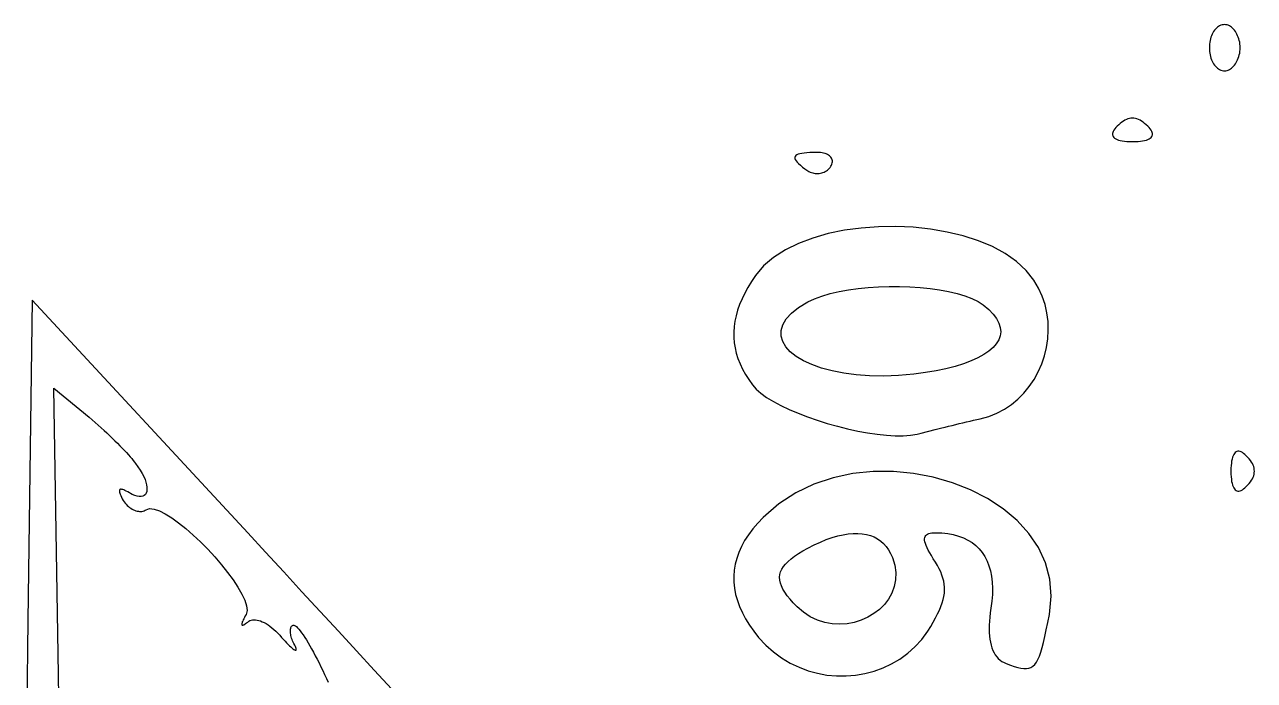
# Model space of a CAD drawing. Header units: metres. Extents: x -108.8 to -17.6, y -35.7 to 35.8.
# Drawn here: x -86.22 to -74.94, y 2.21 to 8.22 of the extents above; entities that cross this region are included whole.
import ezdxf

# ---------------------------------------------------------------- set-up
doc = ezdxf.new("R2010")
doc.units = ezdxf.units.M

msp = doc.modelspace()

# ---------------------------------------------------------------- linework, layer by layer
for p, q in [((-75.3247, 8.13382), (-75.3305, 8.12027)), ((-75.3183, 8.14667), (-75.3247, 8.13382)), ((-75.3112, 8.15872), (-75.3183, 8.14667)), ((-75.3035, 8.16992), (-75.3112, 8.15872)), ((-75.2951, 8.18022), (-75.3035, 8.16992)), ((-75.2862, 8.18954), (-75.2951, 8.18022)), ((-75.2767, 8.19783), (-75.2862, 8.18954)), ((-75.2666, 8.20502), (-75.2767, 8.19783)), ((-75.2561, 8.21103), (-75.2666, 8.20502)), ((-75.245, 8.21584), (-75.2561, 8.21103)), ((-75.2334, 8.21933), (-75.245, 8.21584)), ((-75.2214, 8.22148), (-75.2334, 8.21933)), ((-75.2089, 8.22221), (-75.2214, 8.22148)), ((-75.1983, 8.22148), (-75.2089, 8.22221)), ((-75.1878, 8.21933), (-75.1983, 8.22148)), ((-75.1774, 8.21584), (-75.1878, 8.21933)), ((-75.1671, 8.21103), (-75.1774, 8.21584)), ((-75.1571, 8.20502), (-75.1671, 8.21103)), ((-75.1473, 8.19783), (-75.1571, 8.20502)), ((-75.1378, 8.18954), (-75.1473, 8.19783)), ((-75.1287, 8.18022), (-75.1378, 8.18954)), ((-75.1201, 8.16992), (-75.1287, 8.18022)), ((-75.1119, 8.15872), (-75.1201, 8.16992)), ((-75.1042, 8.14667), (-75.1119, 8.15872)), ((-75.0971, 8.13382), (-75.1042, 8.14667)), ((-75.0907, 8.12027), (-75.0971, 8.13382)), ((-75.3496, 8.02736), (-75.35, 8.01054)), ((-75.35, 8.01054), (-75.3496, 7.99373)), ((-75.3483, 8.0439), (-75.3496, 8.02736)), ((-75.3463, 8.0601), (-75.3483, 8.0439)), ((-75.3434, 8.07591), (-75.3463, 8.0601)), ((-75.3398, 8.09125), (-75.3434, 8.07591)), ((-75.3355, 8.10605), (-75.3398, 8.09125)), ((-75.3305, 8.12027), (-75.3355, 8.10605)), ((-75.0849, 8.10605), (-75.0907, 8.12027)), ((-75.0799, 8.09125), (-75.0849, 8.10605)), ((-75.0757, 8.07591), (-75.0799, 8.09125)), ((-75.0723, 8.0601), (-75.0757, 8.07591)), ((-75.0698, 8.0439), (-75.0723, 8.0601)), ((-75.0683, 8.02736), (-75.0698, 8.0439)), ((-75.0678, 8.01054), (-75.0683, 8.02736)), ((-75.0683, 7.99373), (-75.0678, 8.01054)), ((-75.3496, 7.99373), (-75.3483, 7.97719)), ((-75.3483, 7.97719), (-75.3463, 7.96098)), ((-75.3463, 7.96098), (-75.3434, 7.94519)), ((-75.3434, 7.94519), (-75.3398, 7.92984)), ((-75.3398, 7.92984), (-75.3355, 7.91504)), ((-75.3355, 7.91504), (-75.3305, 7.90083)), ((-75.3305, 7.90083), (-75.3247, 7.88727)), ((-75.0971, 7.88727), (-75.0907, 7.90083)), ((-75.0907, 7.90083), (-75.0849, 7.91504)), ((-75.0849, 7.91504), (-75.0799, 7.92984)), ((-75.0799, 7.92984), (-75.0757, 7.94519)), ((-75.0757, 7.94519), (-75.0723, 7.96098)), ((-75.0723, 7.96098), (-75.0698, 7.97719)), ((-75.0698, 7.97719), (-75.0683, 7.99373)), ((-75.3247, 7.88727), (-75.3183, 7.87444)), ((-75.3183, 7.87444), (-75.3112, 7.86238)), ((-75.3112, 7.86238), (-75.3035, 7.85117)), ((-75.3035, 7.85117), (-75.2951, 7.84088)), ((-75.2951, 7.84088), (-75.2862, 7.83154)), ((-75.2862, 7.83154), (-75.2767, 7.82327)), ((-75.2767, 7.82327), (-75.2666, 7.81607)), ((-75.2666, 7.81607), (-75.2561, 7.81006)), ((-75.2561, 7.81006), (-75.245, 7.80527)), ((-75.245, 7.80527), (-75.2334, 7.80176)), ((-75.2334, 7.80176), (-75.2214, 7.79961)), ((-75.2214, 7.79961), (-75.2089, 7.79887)), ((-75.2089, 7.79887), (-75.1983, 7.79961)), ((-75.1983, 7.79961), (-75.1878, 7.80176)), ((-75.1878, 7.80176), (-75.1774, 7.80527)), ((-75.1774, 7.80527), (-75.1671, 7.81006)), ((-75.1671, 7.81006), (-75.1571, 7.81607)), ((-75.1571, 7.81607), (-75.1473, 7.82327)), ((-75.1473, 7.82327), (-75.1378, 7.83154)), ((-75.1378, 7.83154), (-75.1287, 7.84088)), ((-75.1287, 7.84088), (-75.1201, 7.85117)), ((-75.1201, 7.85117), (-75.1119, 7.86238)), ((-75.1119, 7.86238), (-75.1042, 7.87444)), ((-75.1042, 7.87444), (-75.0971, 7.88727)), ((-76.1389, 7.33829), (-76.1531, 7.32866)), ((-76.1248, 7.34644), (-76.1389, 7.33829)), ((-76.1108, 7.3531), (-76.1248, 7.34644)), ((-76.0969, 7.35829), (-76.1108, 7.3531)), ((-76.0831, 7.362), (-76.0969, 7.35829)), ((-76.0693, 7.36423), (-76.0831, 7.362)), ((-76.0555, 7.36496), (-76.0693, 7.36423)), ((-76.0418, 7.36423), (-76.0555, 7.36496)), ((-76.028, 7.362), (-76.0418, 7.36423)), ((-76.0142, 7.35829), (-76.028, 7.362)), ((-76.0003, 7.3531), (-76.0142, 7.35829)), ((-75.9863, 7.34644), (-76.0003, 7.3531)), ((-75.9722, 7.33829), (-75.9863, 7.34644)), ((-75.958, 7.32866), (-75.9722, 7.33829)), ((-76.2382, 7.22305), (-76.2383, 7.21356)), ((-76.2361, 7.23311), (-76.2382, 7.22305)), ((-76.2321, 7.2437), (-76.2361, 7.23311)), ((-76.2261, 7.25478), (-76.2321, 7.2437)), ((-76.2182, 7.26636), (-76.2261, 7.25478)), ((-76.2084, 7.2784), (-76.2182, 7.26636)), ((-76.1967, 7.29088), (-76.2084, 7.2784)), ((-76.1819, 7.30496), (-76.1967, 7.29088)), ((-76.1674, 7.31755), (-76.1819, 7.30496)), ((-76.1531, 7.32866), (-76.1674, 7.31755)), ((-75.9437, 7.31755), (-75.958, 7.32866)), ((-75.9292, 7.30496), (-75.9437, 7.31755)), ((-75.9144, 7.29088), (-75.9292, 7.30496)), ((-75.9027, 7.2784), (-75.9144, 7.29088)), ((-75.8929, 7.26636), (-75.9027, 7.2784)), ((-75.8849, 7.25478), (-75.8929, 7.26636)), ((-75.879, 7.2437), (-75.8849, 7.25478)), ((-75.875, 7.23311), (-75.879, 7.2437)), ((-75.8729, 7.22305), (-75.875, 7.23311)), ((-75.8728, 7.21356), (-75.8729, 7.22305)), ((-76.2383, 7.21356), (-76.2364, 7.20464)), ((-76.2364, 7.20464), (-76.2325, 7.19629)), ((-76.2325, 7.19629), (-76.2266, 7.18857)), ((-76.2266, 7.18857), (-76.2188, 7.18149)), ((-76.2188, 7.18149), (-76.2088, 7.17505)), ((-76.2088, 7.17505), (-76.1969, 7.1693)), ((-76.1969, 7.1693), (-76.1829, 7.16425)), ((-76.1829, 7.16425), (-76.1669, 7.15991)), ((-76.1669, 7.15991), (-76.1488, 7.15631)), ((-76.1488, 7.15631), (-76.1286, 7.15349)), ((-76.1286, 7.15349), (-76.1064, 7.15143)), ((-76.1064, 7.15143), (-76.082, 7.15019)), ((-76.082, 7.15019), (-76.0555, 7.14977)), ((-76.0555, 7.14977), (-76.0291, 7.15019)), ((-76.0291, 7.15019), (-76.0047, 7.15143)), ((-76.0047, 7.15143), (-75.9825, 7.15349)), ((-75.9825, 7.15349), (-75.9623, 7.15631)), ((-75.9623, 7.15631), (-75.9442, 7.15991)), ((-75.9442, 7.15991), (-75.9282, 7.16425)), ((-75.9282, 7.16425), (-75.9142, 7.1693)), ((-75.9142, 7.1693), (-75.9023, 7.17505)), ((-75.9023, 7.17505), (-75.8923, 7.18149)), ((-75.8923, 7.18149), (-75.8844, 7.18857)), ((-75.8844, 7.18857), (-75.8786, 7.19629)), ((-75.8786, 7.19629), (-75.8747, 7.20464)), ((-75.8747, 7.20464), (-75.8728, 7.21356)), ((-79.1494, 7.01395), (-79.1521, 7.00552)), ((-79.1521, 7.00552), (-79.1515, 6.99612)), ((-79.1515, 6.99612), (-79.1478, 6.9857)), ((-79.1436, 7.02142), (-79.1494, 7.01395)), ((-79.1346, 7.02795), (-79.1436, 7.02142)), ((-79.1224, 7.03362), (-79.1346, 7.02795)), ((-79.1071, 7.03842), (-79.1224, 7.03362)), ((-79.0886, 7.04239), (-79.1071, 7.03842)), ((-79.0669, 7.04558), (-79.0886, 7.04239)), ((-79.042, 7.04799), (-79.0669, 7.04558)), ((-79.0139, 7.04968), (-79.042, 7.04799)), ((-78.9827, 7.05066), (-79.0139, 7.04968)), ((-78.9483, 7.05099), (-78.9827, 7.05066)), ((-78.9318, 7.05057), (-78.9483, 7.05099)), ((-78.9162, 7.04935), (-78.9318, 7.05057)), ((-78.9015, 7.04733), (-78.9162, 7.04935)), ((-78.8877, 7.04456), (-78.9015, 7.04733)), ((-78.8749, 7.04108), (-78.8877, 7.04456)), ((-78.8631, 7.0369), (-78.8749, 7.04108)), ((-78.8524, 7.03206), (-78.8631, 7.0369)), ((-78.8427, 7.02661), (-78.8524, 7.03206)), ((-78.8341, 7.02055), (-78.8427, 7.02661)), ((-78.8266, 7.01395), (-78.8341, 7.02055)), ((-78.8203, 7.00681), (-78.8266, 7.01395)), ((-78.8152, 6.99918), (-78.8203, 7.00681)), ((-78.8114, 6.99107), (-78.8152, 6.99918)), ((-79.1478, 6.9857), (-79.1409, 6.97424)), ((-79.1409, 6.97424), (-79.1309, 6.9617)), ((-79.1309, 6.9617), (-79.1177, 6.94803)), ((-79.1177, 6.94803), (-79.1013, 6.93323)), ((-79.1013, 6.93323), (-79.0817, 6.91727)), ((-79.0817, 6.91727), (-79.0589, 6.90009)), ((-79.0589, 6.90009), (-79.033, 6.88165)), ((-79.033, 6.88165), (-79.0222, 6.87573)), ((-78.8724, 6.87573), (-78.8623, 6.88165)), ((-78.8623, 6.88165), (-78.8528, 6.88843)), ((-78.8528, 6.88843), (-78.8439, 6.89606)), ((-78.8439, 6.89606), (-78.8356, 6.90451)), ((-78.8356, 6.90451), (-78.8281, 6.91383)), ((-78.8281, 6.91383), (-78.8213, 6.924)), ((-78.8213, 6.924), (-78.8157, 6.93446)), ((-78.8157, 6.93446), (-78.8116, 6.94469)), ((-78.8116, 6.94469), (-78.8088, 6.95465)), ((-78.8087, 6.98254), (-78.8114, 6.99107)), ((-78.8088, 6.95465), (-78.8074, 6.96429)), ((-78.8074, 6.9736), (-78.8087, 6.98254)), ((-78.8074, 6.96429), (-78.8074, 6.9736)), ((-79.0222, 6.87573), (-79.0111, 6.87065)), ((-79.0111, 6.87065), (-78.9996, 6.86642)), ((-78.9996, 6.86642), (-78.9879, 6.86304)), ((-78.9879, 6.86304), (-78.9761, 6.86049)), ((-78.9761, 6.86049), (-78.9642, 6.8588)), ((-78.9642, 6.8588), (-78.9522, 6.85796)), ((-78.9522, 6.85796), (-78.9402, 6.85796)), ((-78.9402, 6.85796), (-78.9283, 6.8588)), ((-78.9283, 6.8588), (-78.9166, 6.86049)), ((-78.9166, 6.86049), (-78.905, 6.86304)), ((-78.905, 6.86304), (-78.8938, 6.86642)), ((-78.8938, 6.86642), (-78.8829, 6.87065)), ((-78.8829, 6.87065), (-78.8724, 6.87573)), ((-78.6968, 6.33731), (-78.8455, 6.30679)), ((-78.5426, 6.35831), (-78.6968, 6.33731)), ((-78.3847, 6.36983), (-78.5426, 6.35831)), ((-78.2251, 6.37189), (-78.3847, 6.36983)), ((-78.0658, 6.36455), (-78.2251, 6.37189)), ((-77.9085, 6.34781), (-78.0658, 6.36455)), ((-77.7553, 6.32172), (-77.9085, 6.34781)), ((-77.6081, 6.2863), (-77.7553, 6.32172)), ((-79.1184, 6.21707), (-79.2389, 6.15784)), ((-78.9867, 6.26672), (-79.1184, 6.21707)), ((-78.8455, 6.30679), (-78.9867, 6.26672)), ((-77.4689, 6.24159), (-77.6081, 6.2863)), ((-77.3394, 6.18762), (-77.4689, 6.24159)), ((-79.2389, 6.15784), (-79.346, 6.08894)), ((-77.2218, 6.12442), (-77.3394, 6.18762)), ((-77.1178, 6.05202), (-77.2218, 6.12442)), ((-79.4379, 6.01038), (-79.5128, 5.9221)), ((-79.346, 6.08894), (-79.4379, 6.01038)), ((-77.0294, 5.97046), (-77.1178, 6.05202)), ((-79.5491, 5.86748), (-79.5818, 5.81366)), ((-79.5128, 5.9221), (-79.5491, 5.86748)), ((-76.9586, 5.87976), (-77.0294, 5.97046)), ((-76.9164, 5.80832), (-76.9586, 5.87976)), ((-79.6108, 5.76057), (-79.6363, 5.70818)), ((-79.5818, 5.81366), (-79.6108, 5.76057)), ((-78.903, 5.73514), (-78.8276, 5.75687)), ((-78.8276, 5.75687), (-78.7465, 5.77545)), ((-78.7465, 5.77545), (-78.6606, 5.79091)), ((-78.6606, 5.79091), (-78.5708, 5.80325)), ((-78.5708, 5.80325), (-78.4781, 5.81247)), ((-78.4781, 5.81247), (-78.3834, 5.81859)), ((-78.3834, 5.81859), (-78.2876, 5.82161)), ((-78.2876, 5.82161), (-78.1916, 5.82156)), ((-78.1916, 5.82156), (-78.0964, 5.81844)), ((-78.0964, 5.81844), (-78.0028, 5.81226)), ((-78.0028, 5.81226), (-77.9118, 5.80304)), ((-77.9118, 5.80304), (-77.8242, 5.79077)), ((-77.8242, 5.79077), (-77.7412, 5.77548)), ((-77.7412, 5.77548), (-77.6634, 5.75717)), ((-77.6634, 5.75717), (-77.5919, 5.73586)), ((-76.8826, 5.7341), (-76.9164, 5.80832)), ((-86.145, 5.69632), (-86.1873, 2.76122)), ((-84.1694, 3.56555), (-86.145, 5.69632)), ((-79.6581, 5.65642), (-79.6762, 5.60524)), ((-79.6363, 5.70818), (-79.6581, 5.65642)), ((-79.1168, 5.63075), (-79.033, 5.68222)), ((-79.033, 5.68222), (-78.9718, 5.71027)), ((-78.9718, 5.71027), (-78.903, 5.73514)), ((-77.5919, 5.73586), (-77.5277, 5.71155)), ((-77.5277, 5.71155), (-77.4715, 5.68427)), ((-77.4715, 5.68427), (-77.4243, 5.65399)), ((-77.4243, 5.65399), (-77.3741, 5.61179)), ((-76.857, 5.65768), (-76.8826, 5.7341)), ((-76.8393, 5.57971), (-76.857, 5.65768)), ((-79.6907, 5.5546), (-79.7015, 5.50441)), ((-79.6762, 5.60524), (-79.6907, 5.5546)), ((-79.2308, 5.52533), (-79.1825, 5.57829)), ((-79.1825, 5.57829), (-79.1168, 5.63075)), ((-77.3741, 5.61179), (-77.3335, 5.56992)), ((-77.3335, 5.56992), (-77.3023, 5.52852)), ((-77.3023, 5.52852), (-77.2804, 5.4877)), ((-76.8295, 5.50075), (-76.8393, 5.57971)), ((-79.7086, 5.45467), (-79.7121, 5.40527)), ((-79.7015, 5.50441), (-79.7086, 5.45467)), ((-79.2778, 5.36827), (-79.2777, 5.41983)), ((-79.2777, 5.41983), (-79.2623, 5.47235)), ((-79.2623, 5.47235), (-79.2308, 5.52533)), ((-77.2804, 5.4877), (-77.2676, 5.44762)), ((-77.2676, 5.44762), (-77.2637, 5.40837)), ((-76.832, 5.34233), (-76.8271, 5.42142)), ((-76.8271, 5.42142), (-76.8295, 5.50075)), ((-79.7121, 5.40527), (-79.7118, 5.35622)), ((-79.7118, 5.35622), (-79.7078, 5.30742)), ((-79.7078, 5.30742), (-79.7001, 5.25883)), ((-79.2633, 5.31815), (-79.2778, 5.36827)), ((-79.2348, 5.26994), (-79.2633, 5.31815)), ((-77.2821, 5.33293), (-77.3041, 5.297)), ((-77.2686, 5.3701), (-77.2821, 5.33293)), ((-77.2637, 5.40837), (-77.2686, 5.3701)), ((-76.844, 5.26407), (-76.832, 5.34233)), ((-79.7001, 5.25883), (-79.6887, 5.2104)), ((-79.6887, 5.2104), (-79.6735, 5.16208)), ((-79.1931, 5.22415), (-79.2348, 5.26994)), ((-79.1388, 5.18127), (-79.1931, 5.22415)), ((-77.4193, 5.19781), (-77.4735, 5.16805)), ((-77.3728, 5.22931), (-77.4193, 5.19781)), ((-77.3344, 5.26241), (-77.3728, 5.22931)), ((-77.3041, 5.297), (-77.3344, 5.26241)), ((-76.8627, 5.18726), (-76.844, 5.26407)), ((-79.6735, 5.16208), (-79.6546, 5.11382)), ((-79.6546, 5.11382), (-79.6318, 5.06555)), ((-79.0727, 5.14177), (-79.1388, 5.18127)), ((-78.9954, 5.10614), (-79.0727, 5.14177)), ((-78.9077, 5.07487), (-78.9954, 5.10614)), ((-77.6817, 5.09045), (-77.7657, 5.06891)), ((-77.6049, 5.11424), (-77.6817, 5.09045)), ((-77.5354, 5.14015), (-77.6049, 5.11424)), ((-77.4735, 5.16805), (-77.5354, 5.14015)), ((-76.9198, 5.04034), (-76.8881, 5.11247)), ((-76.8881, 5.11247), (-76.8627, 5.18726)), ((-79.6318, 5.06555), (-79.6053, 5.01723)), ((-79.6053, 5.01723), (-79.5751, 4.9688)), ((-79.5751, 4.9688), (-79.541, 4.92021)), ((-78.8102, 5.04846), (-78.9077, 5.07487)), ((-78.7036, 5.02737), (-78.8102, 5.04846)), ((-78.5887, 5.0121), (-78.7036, 5.02737)), ((-78.4661, 5.00314), (-78.5887, 5.0121)), ((-78.3365, 5.00098), (-78.4661, 5.00314)), ((-78.2007, 5.0061), (-78.3365, 5.00098)), ((-78.0593, 5.01898), (-78.2007, 5.0061)), ((-77.9547, 5.03305), (-78.0593, 5.01898)), ((-77.8568, 5.04973), (-77.9547, 5.03305)), ((-77.7657, 5.06891), (-77.8568, 5.04973)), ((-77.0014, 4.90643), (-76.9576, 4.97147)), ((-76.9576, 4.97147), (-76.9198, 5.04034)), ((-85.9051, 2.26732), (-85.9474, 4.892)), ((-85.9474, 4.892), (-85.6229, 4.62387)), ((-79.541, 4.92021), (-79.5078, 4.88196)), ((-79.5078, 4.88196), (-79.4641, 4.84357)), ((-77.0507, 4.84586), (-77.0014, 4.90643)), ((-79.4641, 4.84357), (-79.4107, 4.80534)), ((-79.4107, 4.80534), (-79.3487, 4.76759)), ((-79.3487, 4.76759), (-79.2793, 4.73059)), ((-77.2304, 4.6969), (-77.1655, 4.74049)), ((-77.1655, 4.74049), (-77.1055, 4.79034)), ((-77.1055, 4.79034), (-77.0507, 4.84586)), ((-79.2793, 4.73059), (-79.2033, 4.69466)), ((-79.2033, 4.69466), (-79.1218, 4.66008)), ((-79.1218, 4.66008), (-79.0359, 4.62715)), ((-79.0359, 4.62715), (-78.9466, 4.59618)), ((-77.4525, 4.60977), (-77.3742, 4.63094)), ((-77.3742, 4.63094), (-77.3, 4.66019)), ((-77.3, 4.66019), (-77.2304, 4.6969)), ((-85.6229, 4.62387), (-85.5954, 4.6004)), ((-85.5954, 4.6004), (-85.568, 4.5766)), ((-85.568, 4.5766), (-85.5408, 4.55255)), ((-85.5408, 4.55255), (-85.5138, 4.52838)), ((-85.5138, 4.52838), (-85.4873, 4.50415)), ((-78.9466, 4.59618), (-78.8548, 4.56744)), ((-78.8548, 4.56744), (-78.7617, 4.54123)), ((-78.7617, 4.54123), (-78.6682, 4.51788)), ((-78.6682, 4.51788), (-78.5755, 4.49765)), ((-77.8652, 4.51082), (-77.805, 4.52605)), ((-77.805, 4.52605), (-77.7736, 4.53392)), ((-77.7736, 4.53392), (-77.7415, 4.5419)), ((-77.7415, 4.5419), (-77.709, 4.54994)), ((-77.709, 4.54994), (-77.6762, 4.55797)), ((-77.6762, 4.55797), (-77.6433, 4.56595)), ((-77.6433, 4.56595), (-77.6104, 4.57382)), ((-77.6104, 4.57382), (-77.5777, 4.58154)), ((-77.5777, 4.58154), (-77.5454, 4.58905)), ((-77.5454, 4.58905), (-77.5137, 4.5963)), ((-77.5137, 4.5963), (-77.4827, 4.60321)), ((-77.4827, 4.60321), (-77.4525, 4.60977)), ((-85.4873, 4.50415), (-85.4612, 4.47998)), ((-85.4612, 4.47998), (-85.4357, 4.45596)), ((-85.4357, 4.45596), (-85.4109, 4.43219)), ((-85.4109, 4.43219), (-85.3868, 4.40875)), ((-85.3868, 4.40875), (-85.3636, 4.38576)), ((-78.5755, 4.49765), (-78.4844, 4.48085)), ((-78.4844, 4.48085), (-78.396, 4.46777)), ((-78.396, 4.46777), (-78.3114, 4.45872)), ((-78.3114, 4.45872), (-78.2316, 4.45399)), ((-78.2316, 4.45399), (-78.1576, 4.45387)), ((-78.1576, 4.45387), (-78.0904, 4.45866)), ((-78.0904, 4.45866), (-78.0311, 4.46866)), ((-78.0311, 4.46866), (-77.9928, 4.47833)), ((-77.9928, 4.47833), (-77.8652, 4.51082)), ((-85.3636, 4.38576), (-85.3413, 4.36328)), ((-85.3413, 4.36328), (-85.3201, 4.34143)), ((-85.3201, 4.34143), (-85.3, 4.3203)), ((-85.3, 4.3203), (-85.2812, 4.29999)), ((-85.2812, 4.29999), (-85.2637, 4.28058)), ((-75.1207, 4.2932), (-75.1272, 4.28329)), ((-75.1136, 4.30109), (-75.1207, 4.2932)), ((-75.1059, 4.30696), (-75.1136, 4.30109)), ((-75.0976, 4.31084), (-75.1059, 4.30696)), ((-75.0886, 4.31273), (-75.0976, 4.31084)), ((-75.0791, 4.31262), (-75.0886, 4.31273)), ((-75.0691, 4.31058), (-75.0791, 4.31262)), ((-75.0585, 4.30655), (-75.0691, 4.31058)), ((-75.0474, 4.30058), (-75.0585, 4.30655)), ((-75.0359, 4.29268), (-75.0474, 4.30058)), ((-75.0238, 4.28285), (-75.0359, 4.29268)), ((-85.2637, 4.28058), (-85.2476, 4.26218)), ((-85.2476, 4.26218), (-85.2331, 4.24489)), ((-85.2331, 4.24489), (-85.2202, 4.22879)), ((-85.2202, 4.22879), (-85.209, 4.21397)), ((-85.209, 4.21397), (-85.1996, 4.20055)), ((-85.1996, 4.20055), (-85.1757, 4.16914)), ((-75.1508, 4.1808), (-75.152, 4.15645)), ((-75.1487, 4.20306), (-75.1508, 4.1808)), ((-75.1459, 4.22324), (-75.1487, 4.20306)), ((-75.1423, 4.24133), (-75.1459, 4.22324)), ((-75.138, 4.25737), (-75.1423, 4.24133)), ((-75.1329, 4.27136), (-75.138, 4.25737)), ((-75.1272, 4.28329), (-75.1329, 4.27136)), ((-75.0113, 4.2711), (-75.0238, 4.28285)), ((-74.9973, 4.25639), (-75.0113, 4.2711)), ((-74.9846, 4.24187), (-74.9973, 4.25639)), ((-74.9735, 4.22751), (-74.9846, 4.24187)), ((-74.9639, 4.2133), (-74.9735, 4.22751)), ((-74.9558, 4.19922), (-74.9639, 4.2133)), ((-74.9491, 4.18524), (-74.9558, 4.19922)), ((-74.9439, 4.17136), (-74.9491, 4.18524)), ((-85.1757, 4.16914), (-85.155, 4.13855)), ((-85.155, 4.13855), (-85.1374, 4.10896)), ((-85.1374, 4.10896), (-85.1228, 4.08055)), ((-85.1228, 4.08055), (-85.1111, 4.05348)), ((-78.8008, 4.06937), (-78.9762, 4.01105)), ((-78.6194, 4.1075), (-78.8008, 4.06937)), ((-78.4343, 4.12627), (-78.6194, 4.1075)), ((-78.2481, 4.1265), (-78.4343, 4.12627)), ((-78.0632, 4.10899), (-78.2481, 4.1265)), ((-77.8818, 4.07462), (-78.0632, 4.10899)), ((-77.7065, 4.02415), (-77.8818, 4.07462)), ((-75.152, 4.15645), (-75.1524, 4.12999)), ((-75.1524, 4.12999), (-75.152, 4.10353)), ((-75.152, 4.10353), (-75.1508, 4.07918)), ((-75.1508, 4.07918), (-75.1487, 4.05692)), ((-74.9639, 4.04668), (-74.9558, 4.06076)), ((-74.9558, 4.06076), (-74.9491, 4.07474)), ((-74.9491, 4.07474), (-74.9439, 4.08862)), ((-74.9402, 4.15753), (-74.9439, 4.17136)), ((-74.9439, 4.08862), (-74.9402, 4.10245)), ((-74.938, 4.14375), (-74.9402, 4.15753)), ((-74.9402, 4.10245), (-74.938, 4.11623)), ((-74.9372, 4.12999), (-74.938, 4.14375)), ((-74.938, 4.11623), (-74.9372, 4.12999)), ((-85.3445, 3.95685), (-85.3454, 3.95174)), ((-85.3454, 3.95174), (-85.3452, 3.94533)), ((-85.3424, 3.96066), (-85.3445, 3.95685)), ((-85.3392, 3.9632), (-85.3424, 3.96066)), ((-85.3348, 3.96449), (-85.3392, 3.9632)), ((-85.3292, 3.96457), (-85.3348, 3.96449)), ((-85.3224, 3.96342), (-85.3292, 3.96457)), ((-85.3144, 3.96109), (-85.3224, 3.96342)), ((-85.3052, 3.95761), (-85.3144, 3.96109)), ((-85.2948, 3.95297), (-85.3052, 3.95761)), ((-85.2831, 3.94722), (-85.2948, 3.95297)), ((-85.1111, 4.05348), (-85.1024, 4.02795)), ((-85.1024, 4.02795), (-85.0965, 4.00414)), ((-85.0965, 4.00414), (-85.0934, 3.98222)), ((-85.0931, 3.96237), (-85.0955, 3.94478)), ((-85.0934, 3.98222), (-85.0931, 3.96237)), ((-78.9762, 4.01105), (-79.1432, 3.9317)), ((-77.5397, 3.95847), (-77.7065, 4.02415)), ((-77.3838, 3.87836), (-77.5397, 3.95847)), ((-75.1487, 4.05692), (-75.1459, 4.03674)), ((-75.1459, 4.03674), (-75.1423, 4.01865)), ((-75.1423, 4.01865), (-75.138, 4.00261)), ((-75.138, 4.00261), (-75.1329, 3.98863)), ((-75.1329, 3.98863), (-75.1272, 3.97668)), ((-75.1272, 3.97668), (-75.1207, 3.96678)), ((-75.1207, 3.96678), (-75.1136, 3.95889)), ((-75.1136, 3.95889), (-75.1059, 3.95302)), ((-75.1059, 3.95302), (-75.0976, 3.94914)), ((-75.0976, 3.94914), (-75.0886, 3.94727)), ((-75.0791, 3.94736), (-75.0691, 3.94942)), ((-75.0691, 3.94942), (-75.0585, 3.95343)), ((-75.0585, 3.95343), (-75.0474, 3.9594)), ((-75.0474, 3.9594), (-75.0359, 3.9673)), ((-75.0359, 3.9673), (-75.0238, 3.97714)), ((-75.0238, 3.97714), (-75.0113, 3.98888)), ((-75.0113, 3.98888), (-74.9973, 4.0036)), ((-74.9973, 4.0036), (-74.9846, 4.01811)), ((-74.9846, 4.01811), (-74.9735, 4.03247)), ((-74.9735, 4.03247), (-74.9639, 4.04668)), ((-85.3452, 3.94533), (-85.3438, 3.93758)), ((-85.3438, 3.93758), (-85.3413, 3.92847)), ((-85.3413, 3.92847), (-85.3377, 3.91798)), ((-85.3377, 3.91798), (-85.333, 3.90611)), ((-85.333, 3.90611), (-85.3272, 3.89281)), ((-85.3272, 3.89281), (-85.3204, 3.87808)), ((-85.3204, 3.87808), (-85.3124, 3.86188)), ((-85.3124, 3.86188), (-85.3037, 3.8495)), ((-85.3037, 3.8495), (-85.2943, 3.8378)), ((-85.2943, 3.8378), (-85.2845, 3.82678)), ((-85.2702, 3.94037), (-85.2831, 3.94722)), ((-85.2295, 3.91759), (-85.2702, 3.94037)), ((-85.2053, 3.9068), (-85.2295, 3.91759)), ((-85.1832, 3.89987), (-85.2053, 3.9068)), ((-85.1634, 3.89665), (-85.1832, 3.89987)), ((-85.146, 3.89694), (-85.1634, 3.89665)), ((-85.1309, 3.90056), (-85.146, 3.89694)), ((-85.1183, 3.90733), (-85.1309, 3.90056)), ((-85.1081, 3.91708), (-85.1183, 3.90733)), ((-85.1005, 3.92963), (-85.1081, 3.91708)), ((-85.0955, 3.94478), (-85.1005, 3.92963)), ((-79.1432, 3.9317), (-79.2993, 3.83051)), ((-77.2411, 3.78467), (-77.3838, 3.87836)), ((-75.0886, 3.94727), (-75.0791, 3.94736)), ((-85.2845, 3.82678), (-85.2742, 3.8165)), ((-85.2742, 3.8165), (-85.2635, 3.80698)), ((-85.2635, 3.80698), (-85.2525, 3.79825)), ((-85.2525, 3.79825), (-85.2412, 3.79034)), ((-85.2412, 3.79034), (-85.2298, 3.78331)), ((-85.2298, 3.78331), (-85.2182, 3.77716)), ((-85.2182, 3.77716), (-85.2066, 3.77193)), ((-85.2066, 3.77193), (-85.195, 3.76764)), ((-85.195, 3.76764), (-85.1834, 3.76434)), ((-85.1834, 3.76434), (-85.172, 3.76205)), ((-85.172, 3.76205), (-85.1607, 3.76083)), ((-85.1607, 3.76083), (-85.1497, 3.76068)), ((-85.1497, 3.76068), (-85.139, 3.76163)), ((-85.139, 3.76163), (-85.1287, 3.76373)), ((-85.1287, 3.76373), (-85.1189, 3.76701)), ((-85.1189, 3.76701), (-85.1095, 3.77148)), ((-85.1095, 3.77148), (-85.1008, 3.77722)), ((-85.1008, 3.77722), (-85.0686, 3.78694)), ((-85.0686, 3.78694), (-85.0278, 3.78311)), ((-85.0278, 3.78311), (-84.9797, 3.76695)), ((-84.9797, 3.76695), (-84.9254, 3.73973)), ((-84.9254, 3.73973), (-84.8662, 3.7027)), ((-79.2993, 3.83051), (-79.4422, 3.70667)), ((-77.1142, 3.67821), (-77.2411, 3.78467)), ((-84.8662, 3.7027), (-84.8031, 3.65707)), ((-84.8031, 3.65707), (-84.7374, 3.60413)), ((-79.4925, 3.65364), (-79.5375, 3.6004)), ((-79.4422, 3.70667), (-79.4925, 3.65364)), ((-77.0054, 3.55981), (-77.1142, 3.67821)), ((-84.7374, 3.60413), (-84.6702, 3.5451)), ((-84.6702, 3.5451), (-84.6028, 3.48126)), ((-84.0053, 3.3867), (-84.1694, 3.56555)), ((-79.5773, 3.54695), (-79.6119, 3.4933)), ((-79.5375, 3.6004), (-79.5773, 3.54695)), ((-78.9179, 3.48036), (-78.8631, 3.50269)), ((-78.8631, 3.50269), (-78.81, 3.5213)), ((-78.81, 3.5213), (-78.7589, 3.53622)), ((-78.7589, 3.53622), (-78.7098, 3.5475)), ((-78.7098, 3.5475), (-78.6626, 3.55516)), ((-78.6626, 3.55516), (-78.6176, 3.55922)), ((-78.6176, 3.55922), (-78.5746, 3.55974)), ((-78.5746, 3.55974), (-78.5338, 3.55673)), ((-78.5338, 3.55673), (-78.4952, 3.55023)), ((-78.4952, 3.55023), (-78.459, 3.54025)), ((-78.459, 3.54025), (-78.425, 3.52687)), ((-78.425, 3.52687), (-78.3934, 3.51007)), ((-78.3934, 3.51007), (-78.3643, 3.48991)), ((-77.9623, 3.51086), (-77.9608, 3.52225)), ((-77.9618, 3.49789), (-77.9623, 3.51086)), ((-77.9593, 3.48325), (-77.9618, 3.49789)), ((-77.9608, 3.52225), (-77.9573, 3.53214)), ((-77.9573, 3.53214), (-77.9518, 3.54057)), ((-77.9518, 3.54057), (-77.9444, 3.54764)), ((-77.9444, 3.54764), (-77.9352, 3.55342)), ((-77.9352, 3.55342), (-77.9241, 3.55798)), ((-77.9241, 3.55798), (-77.9112, 3.5614)), ((-77.9112, 3.5614), (-77.8964, 3.56375)), ((-77.8964, 3.56375), (-77.88, 3.56511)), ((-77.88, 3.56511), (-77.8618, 3.56555)), ((-77.8618, 3.56555), (-77.8041, 3.56364)), ((-77.8041, 3.56364), (-77.7496, 3.558)), ((-77.7496, 3.558), (-77.6984, 3.54865)), ((-77.6984, 3.54865), (-77.6504, 3.53563)), ((-77.6504, 3.53563), (-77.6058, 3.51903)), ((-77.6058, 3.51903), (-77.5645, 3.49887)), ((-77.5645, 3.49887), (-77.5265, 3.47522)), ((-76.9171, 3.4303), (-77.0054, 3.55981)), ((-84.6028, 3.48126), (-84.5363, 3.41385)), ((-84.5363, 3.41385), (-84.472, 3.3441)), ((-83.8394, 3.2063), (-84.0053, 3.3867)), ((-79.6656, 3.38535), (-79.6848, 3.33105)), ((-79.6413, 3.43942), (-79.6656, 3.38535)), ((-79.6119, 3.4933), (-79.6413, 3.43942)), ((-79.1177, 3.37476), (-79.0774, 3.39934)), ((-79.0774, 3.39934), (-79.033, 3.42444)), ((-79.033, 3.42444), (-78.9746, 3.45428)), ((-78.9746, 3.45428), (-78.9179, 3.48036)), ((-78.3643, 3.48991), (-78.3376, 3.46643)), ((-78.3376, 3.46643), (-78.3135, 3.43964)), ((-78.3135, 3.43964), (-78.2919, 3.40958)), ((-78.2919, 3.40958), (-78.2731, 3.37628)), ((-77.9547, 3.46687), (-77.9593, 3.48325)), ((-77.948, 3.4487), (-77.9547, 3.46687)), ((-77.9392, 3.42862), (-77.948, 3.4487)), ((-77.9281, 3.4066), (-77.9392, 3.42862)), ((-77.9149, 3.38254), (-77.9281, 3.4066)), ((-77.5265, 3.47522), (-77.4919, 3.44815)), ((-77.4919, 3.44815), (-77.4608, 3.41766)), ((-77.4608, 3.41766), (-77.4331, 3.38387)), ((-77.4331, 3.38387), (-77.409, 3.34677)), ((-76.8518, 3.29051), (-76.9171, 3.4303)), ((-84.472, 3.3441), (-84.4109, 3.27328)), ((-84.4109, 3.27328), (-84.3543, 3.20262)), ((-79.6989, 3.27655), (-79.708, 3.22183)), ((-79.6848, 3.33105), (-79.6989, 3.27655)), ((-79.2558, 3.25554), (-79.2366, 3.27927)), ((-79.2366, 3.27927), (-79.2131, 3.30295)), ((-79.2131, 3.30295), (-79.1855, 3.32668)), ((-79.1855, 3.32668), (-79.1537, 3.35057)), ((-79.1537, 3.35057), (-79.1177, 3.37476)), ((-78.2731, 3.37628), (-78.2569, 3.33977)), ((-78.2569, 3.33977), (-78.2357, 3.26883)), ((-77.8995, 3.35638), (-77.9149, 3.38254)), ((-77.8818, 3.32803), (-77.8995, 3.35638)), ((-77.8618, 3.29744), (-77.8818, 3.32803)), ((-77.8438, 3.2663), (-77.8618, 3.29744)), ((-77.409, 3.34677), (-77.3883, 3.30646)), ((-77.3883, 3.30646), (-77.3712, 3.26297)), ((-76.8118, 3.14125), (-76.8518, 3.29051)), ((-84.3543, 3.20262), (-84.3034, 3.13338)), ((-83.6724, 3.0251), (-83.8394, 3.2063)), ((-79.708, 3.22183), (-79.7121, 3.1669)), ((-79.7121, 3.1669), (-79.7112, 3.11177)), ((-79.2915, 3.15762), (-79.2888, 3.18279)), ((-79.2888, 3.18279), (-79.2819, 3.20741)), ((-79.2819, 3.20741), (-79.271, 3.23163)), ((-79.271, 3.23163), (-79.2558, 3.25554)), ((-78.2357, 3.26883), (-78.2265, 3.20026)), ((-78.2265, 3.20026), (-78.2285, 3.13449)), ((-77.8279, 3.23622), (-77.8438, 3.2663)), ((-77.8142, 3.20705), (-77.8279, 3.23622)), ((-77.8027, 3.17856), (-77.8142, 3.20705)), ((-77.7934, 3.15059), (-77.8027, 3.17856)), ((-77.3712, 3.26297), (-77.3577, 3.21637)), ((-77.3577, 3.21637), (-77.3478, 3.16669)), ((-77.3478, 3.16669), (-77.3416, 3.11398)), ((-84.3034, 3.13338), (-84.2594, 3.0668)), ((-84.2594, 3.0668), (-84.2234, 3.00415)), ((-79.7112, 3.11177), (-79.7054, 3.05641)), ((-79.7054, 3.05641), (-79.6946, 3.00085)), ((-79.29, 3.13184), (-79.2915, 3.15762)), ((-79.2845, 3.10527), (-79.29, 3.13184)), ((-79.2749, 3.07782), (-79.2845, 3.10527)), ((-79.2612, 3.04939), (-79.2749, 3.07782)), ((-79.2434, 3.01984), (-79.2612, 3.04939)), ((-78.2408, 3.07199), (-78.2626, 3.01323)), ((-78.2285, 3.13449), (-78.2408, 3.07199)), ((-77.7863, 3.12294), (-77.7934, 3.15059)), ((-77.7815, 3.09541), (-77.7863, 3.12294)), ((-77.7789, 3.06783), (-77.7815, 3.09541)), ((-77.7786, 3.03998), (-77.7789, 3.06783)), ((-77.3416, 3.11398), (-77.339, 3.05833)), ((-77.339, 3.05833), (-77.3402, 2.99976)), ((-76.7996, 2.98337), (-76.8118, 3.14125)), ((-84.2234, 3.00415), (-84.1966, 2.94666)), ((-84.1966, 2.94666), (-84.1803, 2.89558)), ((-83.5051, 2.84384), (-83.6724, 3.0251)), ((-79.6946, 3.00085), (-79.679, 2.94508)), ((-79.679, 2.94508), (-79.6585, 2.8891)), ((-79.2216, 2.98907), (-79.2434, 3.01984)), ((-79.1957, 2.95694), (-79.2216, 2.98907)), ((-79.1657, 2.92337), (-79.1957, 2.95694)), ((-78.293, 2.95865), (-78.331, 2.90869)), ((-78.2626, 3.01323), (-78.293, 2.95865)), ((-77.8007, 2.92224), (-77.7917, 2.953)), ((-77.7917, 2.953), (-77.785, 2.98276)), ((-77.785, 2.98276), (-77.7806, 3.01169)), ((-77.7806, 3.01169), (-77.7786, 3.03998)), ((-77.3451, 2.93834), (-77.3538, 2.8741)), ((-77.3402, 2.99976), (-77.3451, 2.93834)), ((-76.8176, 2.81766), (-76.7996, 2.98337)), ((-84.1755, 2.85216), (-84.1835, 2.81766)), ((-84.1803, 2.89558), (-84.1755, 2.85216)), ((-83.3382, 2.66331), (-83.5051, 2.84384)), ((-79.6585, 2.8891), (-79.6332, 2.8329)), ((-79.6332, 2.8329), (-79.6031, 2.77649)), ((-79.1318, 2.88821), (-79.1657, 2.92337)), ((-79.0725, 2.83649), (-79.1318, 2.88821)), ((-79.0097, 2.79532), (-79.0725, 2.83649)), ((-78.4267, 2.82451), (-78.4827, 2.7912)), ((-78.3759, 2.86383), (-78.4267, 2.82451)), ((-78.331, 2.90869), (-78.3759, 2.86383)), ((-77.8611, 2.78522), (-77.8423, 2.82195)), ((-77.8423, 2.82195), (-77.826, 2.8569)), ((-77.826, 2.8569), (-77.8122, 2.89027)), ((-77.8122, 2.89027), (-77.8007, 2.92224)), ((-77.3595, 2.83261), (-77.3639, 2.79282)), ((-77.3538, 2.8741), (-77.3595, 2.83261)), ((-86.1873, 2.76122), (-86.2155, -0.173889)), ((-84.2233, 2.73389), (-84.2242, 2.72845)), ((-84.2242, 2.72845), (-84.2241, 2.72417)), ((-84.2241, 2.72417), (-84.2231, 2.72105)), ((-84.2215, 2.74048), (-84.2233, 2.73389)), ((-84.2231, 2.72105), (-84.2211, 2.7191)), ((-84.2187, 2.74818), (-84.2215, 2.74048)), ((-84.2211, 2.7191), (-84.2182, 2.71835)), ((-84.2151, 2.75702), (-84.2187, 2.74818)), ((-84.2182, 2.71835), (-84.2143, 2.71878)), ((-84.2105, 2.76697), (-84.2151, 2.75702)), ((-84.2143, 2.71878), (-84.2094, 2.72043)), ((-84.2051, 2.77802), (-84.2105, 2.76697)), ((-84.2094, 2.72043), (-84.2034, 2.72328)), ((-84.1988, 2.79016), (-84.2051, 2.77802)), ((-84.2034, 2.72328), (-84.1965, 2.72737)), ((-84.1916, 2.80338), (-84.1988, 2.79016)), ((-84.1965, 2.72737), (-84.1885, 2.7327)), ((-84.1835, 2.81766), (-84.1916, 2.80338)), ((-84.1885, 2.7327), (-84.1795, 2.73927)), ((-84.1795, 2.73927), (-84.1694, 2.7471)), ((-84.1694, 2.7471), (-84.1603, 2.75473)), ((-84.1603, 2.75473), (-84.1501, 2.76068)), ((-84.1501, 2.76068), (-84.1387, 2.76498)), ((-84.1387, 2.76498), (-84.1263, 2.76764)), ((-84.1263, 2.76764), (-84.113, 2.76871)), ((-84.113, 2.76871), (-84.0988, 2.76819)), ((-84.0988, 2.76819), (-84.0839, 2.7661)), ((-84.0839, 2.7661), (-84.0683, 2.76245)), ((-84.0683, 2.76245), (-84.0521, 2.75729)), ((-84.0521, 2.75729), (-84.0354, 2.75063)), ((-84.0354, 2.75063), (-84.0182, 2.74249)), ((-84.0182, 2.74249), (-84.0008, 2.73288)), ((-84.0008, 2.73288), (-83.9831, 2.72183)), ((-83.9831, 2.72183), (-83.9652, 2.70937)), ((-83.9652, 2.70937), (-83.9472, 2.69551)), ((-83.7699, 2.70433), (-83.7664, 2.7094)), ((-83.7664, 2.7094), (-83.7623, 2.71346)), ((-83.7623, 2.71346), (-83.7575, 2.71643)), ((-83.7575, 2.71643), (-83.7521, 2.71826)), ((-83.7521, 2.71826), (-83.7461, 2.71887)), ((-83.7461, 2.71887), (-83.7391, 2.71732)), ((-83.7391, 2.71732), (-83.731, 2.71271)), ((-83.731, 2.71271), (-83.7217, 2.70522)), ((-79.6031, 2.77649), (-79.5683, 2.71986)), ((-79.5683, 2.71986), (-79.5288, 2.66304)), ((-78.9442, 2.76425), (-79.0097, 2.79532)), ((-78.8769, 2.74281), (-78.9442, 2.76425)), ((-78.8085, 2.73056), (-78.8769, 2.74281)), ((-78.7401, 2.72705), (-78.8085, 2.73056)), ((-78.6724, 2.73181), (-78.7401, 2.72705)), ((-78.6064, 2.74438), (-78.6724, 2.73181)), ((-78.5428, 2.76434), (-78.6064, 2.74438)), ((-78.4827, 2.7912), (-78.5428, 2.76434)), ((-77.9061, 2.70564), (-77.8823, 2.74651)), ((-77.8823, 2.74651), (-77.8611, 2.78522)), ((-77.3689, 2.71832), (-77.3694, 2.68359)), ((-77.3671, 2.75473), (-77.3689, 2.71832)), ((-77.3639, 2.79282), (-77.3671, 2.75473)), ((-76.8454, 2.67548), (-76.8319, 2.743)), ((-76.8319, 2.743), (-76.8176, 2.81766)), ((-83.9472, 2.69551), (-83.9292, 2.68027)), ((-83.9292, 2.68027), (-83.9113, 2.66368)), ((-83.9113, 2.66368), (-83.8936, 2.64575)), ((-83.8936, 2.64575), (-83.8761, 2.62653)), ((-83.8761, 2.62653), (-83.859, 2.60599)), ((-83.859, 2.60599), (-83.8425, 2.58768)), ((-83.7778, 2.66595), (-83.7775, 2.67516)), ((-83.7775, 2.65613), (-83.7778, 2.66595)), ((-83.7775, 2.67516), (-83.7766, 2.68365)), ((-83.7766, 2.64572), (-83.7775, 2.65613)), ((-83.7766, 2.68365), (-83.775, 2.69139)), ((-83.775, 2.63481), (-83.7766, 2.64572)), ((-83.775, 2.69139), (-83.7728, 2.6983)), ((-83.7728, 2.62346), (-83.775, 2.63481)), ((-83.7728, 2.6983), (-83.7699, 2.70433)), ((-83.7699, 2.61172), (-83.7728, 2.62346)), ((-83.7664, 2.59967), (-83.7699, 2.61172)), ((-83.7623, 2.58736), (-83.7664, 2.59967)), ((-83.7217, 2.70522), (-83.7113, 2.69495)), ((-83.7113, 2.69495), (-83.7, 2.68205)), ((-83.7, 2.68205), (-83.6878, 2.66669)), ((-83.6878, 2.66669), (-83.6748, 2.64896)), ((-83.6748, 2.64896), (-83.661, 2.62903)), ((-83.661, 2.62903), (-83.6465, 2.60701)), ((-83.6465, 2.60701), (-83.6315, 2.58307)), ((-83.1725, 2.48427), (-83.3382, 2.66331)), ((-79.5288, 2.66304), (-79.4845, 2.60599)), ((-79.4845, 2.60599), (-79.4185, 2.53583)), ((-77.9883, 2.58783), (-77.9323, 2.66243)), ((-77.9323, 2.66243), (-77.9061, 2.70564)), ((-77.3694, 2.68359), (-77.3686, 2.65057)), ((-77.3686, 2.65057), (-77.3665, 2.61926)), ((-77.3665, 2.61926), (-77.363, 2.58963)), ((-76.8708, 2.56073), (-76.8583, 2.61481)), ((-76.8583, 2.61481), (-76.8454, 2.67548)), ((-83.8425, 2.58768), (-83.8269, 2.57088)), ((-83.8269, 2.57088), (-83.8122, 2.5556)), ((-83.8122, 2.5556), (-83.7985, 2.54187)), ((-83.7985, 2.54187), (-83.7858, 2.52969)), ((-83.7858, 2.52969), (-83.7742, 2.51912)), ((-83.7742, 2.51912), (-83.7636, 2.51015)), ((-83.7636, 2.51015), (-83.7542, 2.50281)), ((-83.7575, 2.57486), (-83.7623, 2.58736)), ((-83.7521, 2.56224), (-83.7575, 2.57486)), ((-83.7542, 2.50281), (-83.746, 2.49712)), ((-83.7461, 2.54955), (-83.7521, 2.56224)), ((-83.7385, 2.53568), (-83.7461, 2.54955)), ((-83.746, 2.49712), (-83.739, 2.4931)), ((-83.739, 2.4931), (-83.7333, 2.49078)), ((-83.7325, 2.5237), (-83.7385, 2.53568)), ((-83.7333, 2.49078), (-83.7289, 2.49017)), ((-83.7281, 2.51358), (-83.7325, 2.5237)), ((-83.7289, 2.49017), (-83.7259, 2.49129)), ((-83.7253, 2.50529), (-83.7281, 2.51358)), ((-83.7259, 2.49129), (-83.7243, 2.49417)), ((-83.7241, 2.49884), (-83.7253, 2.50529)), ((-83.7243, 2.49417), (-83.7241, 2.49884)), ((-83.6315, 2.58307), (-83.6158, 2.55731)), ((-83.6158, 2.55731), (-83.5998, 2.52991)), ((-83.5998, 2.52991), (-83.5834, 2.50098)), ((-83.5834, 2.50098), (-83.5666, 2.47064)), ((-83.0087, 2.30746), (-83.1725, 2.48427)), ((-79.4185, 2.53583), (-79.3477, 2.47346)), ((-78.117, 2.46092), (-78.0501, 2.52065)), ((-78.0501, 2.52065), (-77.9883, 2.58783)), ((-77.363, 2.58963), (-77.3582, 2.56168)), ((-77.3582, 2.56168), (-77.352, 2.53543)), ((-77.352, 2.53543), (-77.3444, 2.51088)), ((-77.3444, 2.51088), (-77.3355, 2.48802)), ((-77.3355, 2.48802), (-77.3251, 2.46686)), ((-76.8958, 2.47121), (-76.8833, 2.51294)), ((-76.8833, 2.51294), (-76.8708, 2.56073)), ((-83.5666, 2.47064), (-83.5497, 2.43909)), ((-83.5497, 2.43909), (-83.5325, 2.4064)), ((-83.5325, 2.4064), (-83.5153, 2.37274)), ((-83.5153, 2.37274), (-83.4981, 2.33826)), ((-79.3477, 2.47346), (-79.2729, 2.41888)), ((-79.2729, 2.41888), (-79.1944, 2.37209)), ((-79.1944, 2.37209), (-79.113, 2.33302)), ((-78.2642, 2.36389), (-78.1886, 2.40866)), ((-78.1886, 2.40866), (-78.117, 2.46092)), ((-77.3251, 2.46686), (-77.3134, 2.44739)), ((-77.3134, 2.44739), (-77.3002, 2.4296)), ((-77.3002, 2.4296), (-77.2856, 2.41351)), ((-77.2856, 2.41351), (-77.2695, 2.39912)), ((-77.2695, 2.39912), (-77.252, 2.38641)), ((-77.252, 2.38641), (-77.2331, 2.37541)), ((-77.2331, 2.37541), (-77.2127, 2.3661)), ((-76.9516, 2.35904), (-76.9363, 2.37941)), ((-76.9363, 2.37941), (-76.9221, 2.40471)), ((-76.9221, 2.40471), (-76.9086, 2.43521)), ((-76.9086, 2.43521), (-76.8958, 2.47121)), ((-85.9013, 2.05365), (-85.9051, 2.26732)), ((-83.4981, 2.33826), (-83.4809, 2.30307)), ((-83.4809, 2.30307), (-83.4639, 2.26732)), ((-83.4639, 2.26732), (-83.4472, 2.23029)), ((-82.8475, 2.13367), (-83.0087, 2.30746)), ((-79.113, 2.33302), (-79.0293, 2.3017)), ((-79.0293, 2.3017), (-78.9437, 2.27808)), ((-78.9437, 2.27808), (-78.8569, 2.26213)), ((-78.8569, 2.26213), (-78.7695, 2.25385)), ((-78.682, 2.2532), (-78.595, 2.26019)), ((-78.595, 2.26019), (-78.5092, 2.27478)), ((-78.5092, 2.27478), (-78.425, 2.29694)), ((-78.425, 2.29694), (-78.3432, 2.32664)), ((-78.3432, 2.32664), (-78.2642, 2.36389)), ((-77.2127, 2.3661), (-77.1742, 2.35228)), ((-77.1742, 2.35228), (-77.1391, 2.34064)), ((-77.1391, 2.34064), (-77.1071, 2.33147)), ((-77.1071, 2.33147), (-77.0781, 2.32501)), ((-77.0781, 2.32501), (-77.0517, 2.32156)), ((-77.0517, 2.32156), (-77.0277, 2.3214)), ((-77.0277, 2.3214), (-77.006, 2.32478)), ((-77.006, 2.32478), (-76.9862, 2.332)), ((-76.9862, 2.332), (-76.9682, 2.34334)), ((-76.9682, 2.34334), (-76.9516, 2.35904)), ((-83.4472, 2.23029), (-83.4309, 2.19543)), ((-78.7695, 2.25385), (-78.682, 2.2532))]:
    msp.add_line(p, q)

doc.saveas('drawing.dxf')
